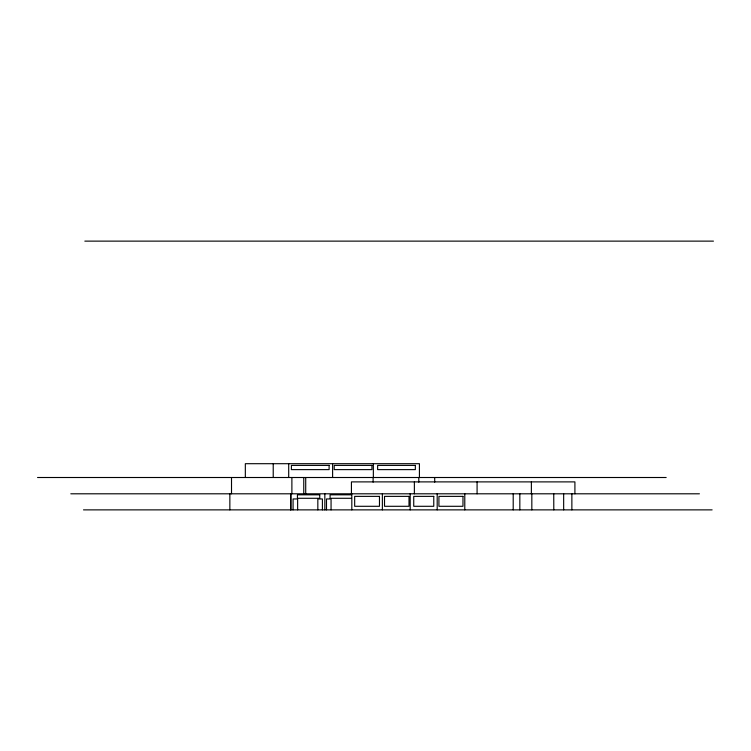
<?xml version="1.0" encoding="UTF-8"?>
<svg xmlns="http://www.w3.org/2000/svg" width="751" height="751" viewBox="0 0 751 751"><rect width="100%" height="100%" fill="white"/><g stroke="black" fill="none" stroke-linecap="round" stroke-linejoin="round"><path stroke-width="1.13" d="M84.835 241.127L713.45 241.127M37.55 477.505L666.165 477.505M70.801 493.801L699.416 493.801M351.29 494.815L330.083 494.815L330.083 498.288L351.29 498.288M83.502 509.873L712.117 509.873M574.909 493.801L574.909 481.889L351.43 481.889L351.43 493.801M571.868 493.801L571.868 509.873M563.663 493.801L563.663 509.873M553.75 493.801L553.797 509.873M531.83 493.801L531.83 509.873M531.379 481.889L531.379 493.801M519.833 493.801L519.833 509.873M513.205 493.801L513.205 509.873M477.082 481.889L477.082 493.801M464.785 493.801L464.785 509.873M437.195 493.801L437.195 509.873M434.707 477.505L434.707 482.161M419.424 477.505L419.424 463.696L245.333 463.696L245.333 477.505M418.795 477.505L418.795 482.161M414.374 481.889L414.374 493.801M410.187 493.801L410.187 509.873M382.372 493.801L382.372 509.873M373.35 463.696L373.35 477.505M373.106 477.505L373.106 482.161M351.815 493.801L351.815 509.873M332.609 463.696L332.609 477.505M331.06 509.873L331.06 498.955L326.497 498.955L326.497 509.873M324.836 493.801L324.836 509.873M322.404 509.873L322.404 498.955L317.833 498.955L317.833 509.873M305.713 477.505L305.713 493.801M303.761 477.505L303.761 493.801M297.64 509.873L297.64 498.955L293.078 498.955L293.078 509.873M291.886 477.505L291.886 493.801M290.947 493.801L290.947 509.873M290.665 493.801L290.665 509.873M288.703 463.696L288.703 477.505M273.223 463.696L273.223 477.505M231.515 477.505L231.515 493.801M229.853 493.801L229.853 509.873M329.107 465.404L291.397 465.404L291.397 469.619L329.107 469.619L329.107 465.404M371.933 465.404L334.223 465.404L334.223 469.619L371.933 469.619L371.933 465.404M415.341 465.404L377.631 465.404L377.631 469.619L415.341 469.619L415.341 465.404M319.748 494.815L297.424 494.815L297.424 498.288L319.748 498.288L319.748 494.815M379.471 496.373L354.669 496.373L354.669 506.296L379.471 506.296L379.471 496.373M409.004 496.373L384.521 496.373L384.521 506.296L409.004 506.296L409.004 496.373M433.768 496.373L413.735 496.373L413.735 506.296L433.768 506.296L433.768 496.373M462.973 496.373L438.922 496.373L438.922 506.296L462.973 506.296L462.973 496.373"/></g></svg>
